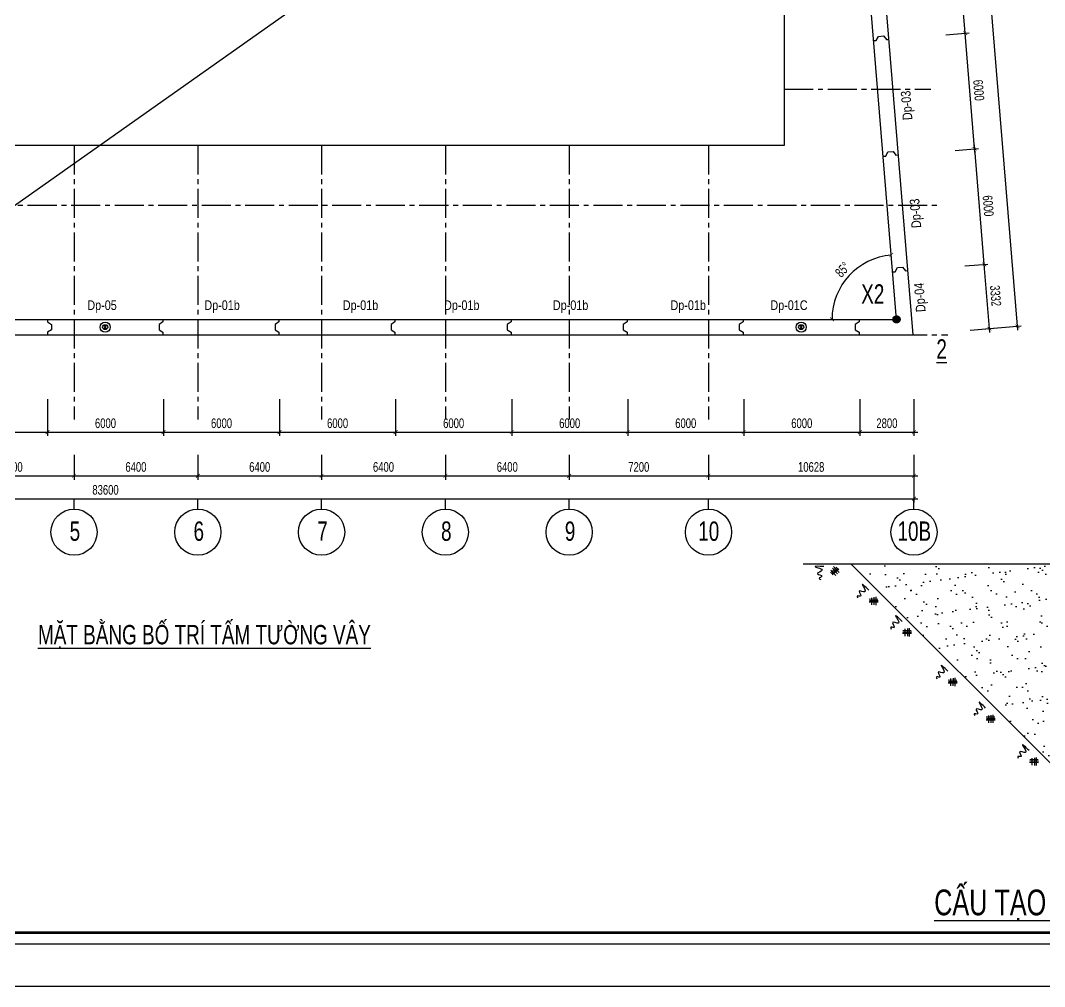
# Model space of a CAD drawing. Extents: x -492186 to -87117, y -344848 to 147457.
# Drawn here: x -434703 to -381757, y 28657 to 78619 of the extents above; entities that cross this region are included whole.
import ezdxf
from ezdxf.enums import TextEntityAlignment as Align

# ---------------------------------------------------------------- set-up
doc = ezdxf.new("R2010")
doc.units = 0
doc.header["$LTSCALE"] = 250
doc.header["$MEASUREMENT"] = 0
doc.linetypes.add('CENTER2', pattern=[1.125, 0.75, -0.125, 0.125, -0.125])
doc.layers.get('0').update_dxf_attribs({"linetype": 'CONTINUOUS'})
doc.layers.get('Defpoints').update_dxf_attribs({"linetype": 'CONTINUOUS'})
for name, color, linetype in [('CDC-KHUNGTEN', 7, 'CONTINUOUS'), ('CDC.01.AXIS', 160, 'CENTER2'), ('CDC.02.DIM', 1, 'CONTINUOUS'), ('CDC.03.BORDER', 3, 'CONTINUOUS'), ('CDC.06.TEXT', 2, 'CONTINUOUS'), ('CDC.09.COLUMN', 4, 'CONTINUOUS'), ('CDC.10.HATCH', 9, 'CONTINUOUS'), ('CDC.11.NOTE', 8, 'CONTINUOUS'), ('KCS_CHI', 1, 'CONTINUOUS')]:
    doc.layers.add(name, color=color, linetype=linetype)
doc.layers.add('KCS_Plotter', color=11, linetype='CONTINUOUS', plot=False)
doc.styles.add('arial', font='arial.ttf', dxfattribs={"width": 0.7})
doc.styles.get("Standard").update_dxf_attribs({"font": 'arial.ttf', "width": 0.7})
doc.dimstyles.new('DIM 200', dxfattribs={"dimscale": 200, "dimtxt": 2.5, "dimasz": 1, "dimexe": 1, "dimexo": 0, "dimgap": 1, "dimtad": 1, "dimdec": 0, "dimdsep": 46, "dimtxsty": 'arial', "dimblk": 'ARCHTICK', "dimcen": 1, "dimdle": 1, "dimclrd": 256, "dimclre": 256, "dimclrt": 2, "dimadec": 0, "dimazin": 0, "dimtfac": 0.00072, "dimtdec": 0, "dimtix": 1, "dimtmove": 2, "dimatfit": 3, "dimldrblk": 'ARCHTICK', "dimfxl": 1, "dimtolj": 1, "dimlwd": -1, "dimlwe": -1, "dimarcsym": 1})

# ---------------------------------------------------------------- blocks, each defined once
blk = doc.blocks.new('site group 151013')
at = {"layer": 'CDC.09.COLUMN'}
for points in [[(134936, 2077035), (133634, 2011114), (217200, 2011114), (211301, 2083004)], [(135722, 2076294), (134450, 2011914), (216331, 2011914), (210569, 2082145)]]:
    blk.add_lwpolyline(points, close=True, dxfattribs=at)
blk = doc.blocks.new('_ARCHTICK')
at = {"color": 0, "linetype": 'ByBlock', "const_width": 0.15}
blk.add_lwpolyline([(-0.5, -0.5), (0.5, 0.5)], dxfattribs=at)
blk = doc.blocks.new('*D36')
at = {"layer": 'CDC.02.DIM', "transparency": 16777216}
for p, q in [((-391507, 134493), (-388859, 134710)), ((-383144, 62604), (-389075, 134893)), ((-385609, 62602), (-382961, 62819))]:
    blk.add_line(p, q, dxfattribs=at)
at = {"layer": 'Defpoints', "color": 0, "transparency": 16777216}
for p in [(-391507, 134493), (-389059, 134694), (-385609, 62602)]:
    blk.add_point(p, dxfattribs=at)
at = {"layer": 'CDC.02.DIM', "transparency": 16777216, "xscale": 200, "yscale": 200, "zscale": 200}
for p, rotation in [((-389059, 134694), 94.69056781737939), ((-383160, 62803), 274.6905678173794)]:
    blk.add_blockref('_ARCHTICK', p, dxfattribs=dict(at, rotation=rotation))
at = {"layer": 'CDC.02.DIM', "color": 2, "transparency": 16777216, "insert": (-385655, 98786), "char_height": 500, "attachment_point": 5, "rotation": 274.6906, "style": 'arial'}
blk.add_mtext('\\A1;72132', dxfattribs=at)
blk = doc.blocks.new('*D37')
at = {"layer": 'CDC.02.DIM', "transparency": 16777216}
for p, q in [((-384590, 62485), (-384895, 66205)), ((-385881, 65923), (-384680, 66022)), ((-385609, 62602), (-384407, 62701))]:
    blk.add_line(p, q, dxfattribs=at)
at = {"layer": 'Defpoints', "color": 0, "transparency": 16777216}
for p in [(-385881, 65923), (-384879, 66005), (-385609, 62602)]:
    blk.add_point(p, dxfattribs=at)
at = {"layer": 'CDC.02.DIM', "transparency": 16777216, "xscale": 200, "yscale": 200, "zscale": 200}
for p, rotation in [((-384879, 66005), 94.69056782071), ((-384606, 62684), 274.69056782071)]:
    blk.add_blockref('_ARCHTICK', p, dxfattribs=dict(at, rotation=rotation))
at = {"layer": 'CDC.02.DIM', "color": 2, "transparency": 16777216, "insert": (-384289, 64382), "char_height": 500, "attachment_point": 5, "rotation": 274.6906, "style": 'arial'}
blk.add_mtext('\\A1;3332', dxfattribs=at)
blk = doc.blocks.new('*D45')
at = {"layer": 'CDC.02.DIM', "transparency": 16777216}
for p, q in [((-438334, 56162), (-438334, 54870)), ((-431934, 56162), (-431934, 54870)), ((-438534, 55070), (-431734, 55070))]:
    blk.add_line(p, q, dxfattribs=at)
at = {"layer": 'Defpoints', "color": 0, "transparency": 16777216}
for p in [(-438334, 56162), (-431934, 56162), (-431934, 55070)]:
    blk.add_point(p, dxfattribs=at)
at = {"layer": 'CDC.02.DIM', "transparency": 16777216, "xscale": 200, "yscale": 200, "zscale": 200, "rotation": 180}
blk.add_blockref('_ARCHTICK', (-438334, 55070), dxfattribs=at)
at = {"layer": 'CDC.02.DIM', "transparency": 16777216, "xscale": 200, "yscale": 200, "zscale": 200}
blk.add_blockref('_ARCHTICK', (-431934, 55070), dxfattribs=at)
at = {"layer": 'CDC.02.DIM', "color": 2, "transparency": 16777216, "insert": (-435134, 55525), "char_height": 500, "attachment_point": 5, "style": 'arial'}
blk.add_mtext('\\A1;6400', dxfattribs=at)
blk = doc.blocks.new('*D46')
at = {"layer": 'CDC.02.DIM', "transparency": 16777216}
for p, q in [((-431934, 56162), (-431934, 54870)), ((-425534, 56162), (-425534, 54870)), ((-432134, 55070), (-425334, 55070))]:
    blk.add_line(p, q, dxfattribs=at)
at = {"layer": 'Defpoints', "color": 0, "transparency": 16777216}
for p in [(-431934, 56162), (-425534, 56162), (-425534, 55070)]:
    blk.add_point(p, dxfattribs=at)
at = {"layer": 'CDC.02.DIM', "transparency": 16777216, "xscale": 200, "yscale": 200, "zscale": 200, "rotation": 180}
blk.add_blockref('_ARCHTICK', (-431934, 55070), dxfattribs=at)
at = {"layer": 'CDC.02.DIM', "transparency": 16777216, "xscale": 200, "yscale": 200, "zscale": 200}
blk.add_blockref('_ARCHTICK', (-425534, 55070), dxfattribs=at)
at = {"layer": 'CDC.02.DIM', "color": 2, "transparency": 16777216, "insert": (-428734, 55525), "char_height": 500, "attachment_point": 5, "style": 'arial'}
blk.add_mtext('\\A1;6400', dxfattribs=at)
blk = doc.blocks.new('*D47')
at = {"layer": 'CDC.02.DIM', "transparency": 16777216}
for p, q in [((-425534, 56162), (-425534, 54870)), ((-419134, 56162), (-419134, 54870)), ((-425734, 55070), (-418934, 55070))]:
    blk.add_line(p, q, dxfattribs=at)
at = {"layer": 'Defpoints', "color": 0, "transparency": 16777216}
for p in [(-425534, 56162), (-419134, 56162), (-419134, 55070)]:
    blk.add_point(p, dxfattribs=at)
at = {"layer": 'CDC.02.DIM', "transparency": 16777216, "xscale": 200, "yscale": 200, "zscale": 200, "rotation": 180}
blk.add_blockref('_ARCHTICK', (-425534, 55070), dxfattribs=at)
at = {"layer": 'CDC.02.DIM', "transparency": 16777216, "xscale": 200, "yscale": 200, "zscale": 200}
blk.add_blockref('_ARCHTICK', (-419134, 55070), dxfattribs=at)
at = {"layer": 'CDC.02.DIM', "color": 2, "transparency": 16777216, "insert": (-422334, 55525), "char_height": 500, "attachment_point": 5, "style": 'arial'}
blk.add_mtext('\\A1;6400', dxfattribs=at)
blk = doc.blocks.new('*D48')
at = {"layer": 'CDC.02.DIM', "transparency": 16777216}
for p, q in [((-419134, 56162), (-419134, 54870)), ((-412734, 56162), (-412734, 54870)), ((-419334, 55070), (-412534, 55070))]:
    blk.add_line(p, q, dxfattribs=at)
at = {"layer": 'Defpoints', "color": 0, "transparency": 16777216}
for p in [(-419134, 56162), (-412734, 56162), (-412734, 55070)]:
    blk.add_point(p, dxfattribs=at)
at = {"layer": 'CDC.02.DIM', "transparency": 16777216, "xscale": 200, "yscale": 200, "zscale": 200, "rotation": 180}
blk.add_blockref('_ARCHTICK', (-419134, 55070), dxfattribs=at)
at = {"layer": 'CDC.02.DIM', "transparency": 16777216, "xscale": 200, "yscale": 200, "zscale": 200}
blk.add_blockref('_ARCHTICK', (-412734, 55070), dxfattribs=at)
at = {"layer": 'CDC.02.DIM', "color": 2, "transparency": 16777216, "insert": (-415934, 55525), "char_height": 500, "attachment_point": 5, "style": 'arial'}
blk.add_mtext('\\A1;6400', dxfattribs=at)
blk = doc.blocks.new('*D49')
at = {"layer": 'CDC.02.DIM', "transparency": 16777216}
for p, q in [((-412734, 56162), (-412734, 54870)), ((-406334, 56162), (-406334, 54870)), ((-412934, 55070), (-406134, 55070))]:
    blk.add_line(p, q, dxfattribs=at)
at = {"layer": 'Defpoints', "color": 0, "transparency": 16777216}
for p in [(-412734, 56162), (-406334, 56162), (-406334, 55070)]:
    blk.add_point(p, dxfattribs=at)
at = {"layer": 'CDC.02.DIM', "transparency": 16777216, "xscale": 200, "yscale": 200, "zscale": 200, "rotation": 180}
blk.add_blockref('_ARCHTICK', (-412734, 55070), dxfattribs=at)
at = {"layer": 'CDC.02.DIM', "transparency": 16777216, "xscale": 200, "yscale": 200, "zscale": 200}
blk.add_blockref('_ARCHTICK', (-406334, 55070), dxfattribs=at)
at = {"layer": 'CDC.02.DIM', "color": 2, "transparency": 16777216, "insert": (-409534, 55525), "char_height": 500, "attachment_point": 5, "style": 'arial'}
blk.add_mtext('\\A1;6400', dxfattribs=at)
blk = doc.blocks.new('*D50')
at = {"layer": 'CDC.02.DIM', "transparency": 16777216}
for p, q in [((-406334, 56162), (-406334, 54870)), ((-399134, 56162), (-399134, 54870)), ((-406534, 55070), (-398934, 55070))]:
    blk.add_line(p, q, dxfattribs=at)
at = {"layer": 'Defpoints', "color": 0, "transparency": 16777216}
for p in [(-406334, 56162), (-399134, 56162), (-399134, 55070)]:
    blk.add_point(p, dxfattribs=at)
at = {"layer": 'CDC.02.DIM', "transparency": 16777216, "xscale": 200, "yscale": 200, "zscale": 200, "rotation": 180}
blk.add_blockref('_ARCHTICK', (-406334, 55070), dxfattribs=at)
at = {"layer": 'CDC.02.DIM', "transparency": 16777216, "xscale": 200, "yscale": 200, "zscale": 200}
blk.add_blockref('_ARCHTICK', (-399134, 55070), dxfattribs=at)
at = {"layer": 'CDC.02.DIM', "color": 2, "transparency": 16777216, "insert": (-402734, 55525), "char_height": 500, "attachment_point": 5, "style": 'arial'}
blk.add_mtext('\\A1;7200', dxfattribs=at)
blk = doc.blocks.new('*D51')
at = {"layer": 'CDC.02.DIM', "transparency": 16777216}
for p, q in [((-399134, 56162), (-399134, 54870)), ((-388507, 56162), (-388507, 54870)), ((-399334, 55070), (-388307, 55070))]:
    blk.add_line(p, q, dxfattribs=at)
at = {"layer": 'Defpoints', "color": 0, "transparency": 16777216}
for p in [(-399134, 56162), (-388507, 56162), (-388507, 55070)]:
    blk.add_point(p, dxfattribs=at)
at = {"layer": 'CDC.02.DIM', "transparency": 16777216, "xscale": 200, "yscale": 200, "zscale": 200, "rotation": 180}
blk.add_blockref('_ARCHTICK', (-399134, 55070), dxfattribs=at)
at = {"layer": 'CDC.02.DIM', "transparency": 16777216, "xscale": 200, "yscale": 200, "zscale": 200}
blk.add_blockref('_ARCHTICK', (-388507, 55070), dxfattribs=at)
at = {"layer": 'CDC.02.DIM', "color": 2, "transparency": 16777216, "insert": (-393821, 55525), "char_height": 500, "attachment_point": 5, "style": 'arial'}
blk.add_mtext('\\A1;10628', dxfattribs=at)
blk = doc.blocks.new('*D52')
at = {"layer": 'CDC.02.DIM', "transparency": 16777216}
for p, q in [((-472106, 56162), (-472106, 53686)), ((-388507, 56162), (-388507, 53686)), ((-472306, 53886), (-388307, 53886))]:
    blk.add_line(p, q, dxfattribs=at)
at = {"layer": 'Defpoints', "color": 0, "transparency": 16777216}
for p in [(-472106, 56162), (-388507, 56162), (-388507, 53886)]:
    blk.add_point(p, dxfattribs=at)
at = {"layer": 'CDC.02.DIM', "transparency": 16777216, "xscale": 200, "yscale": 200, "zscale": 200, "rotation": 180}
blk.add_blockref('_ARCHTICK', (-472106, 53886), dxfattribs=at)
at = {"layer": 'CDC.02.DIM', "transparency": 16777216, "xscale": 200, "yscale": 200, "zscale": 200}
blk.add_blockref('_ARCHTICK', (-388507, 53886), dxfattribs=at)
at = {"layer": 'CDC.02.DIM', "color": 2, "transparency": 16777216, "insert": (-430307, 54341), "char_height": 500, "attachment_point": 5, "style": 'arial'}
blk.add_mtext('\\A1;83600', dxfattribs=at)
blk = doc.blocks.new('*D55')
at = {"layer": 'CDC.02.DIM', "transparency": 16777216}
for p, q in [((-433306, 59027), (-433306, 57130)), ((-427307, 59027), (-427307, 57130)), ((-433506, 57330), (-427107, 57330))]:
    blk.add_line(p, q, dxfattribs=at)
at = {"layer": 'Defpoints', "color": 0, "transparency": 16777216}
for p in [(-433306, 59027), (-427307, 59027), (-427307, 57330)]:
    blk.add_point(p, dxfattribs=at)
at = {"layer": 'CDC.02.DIM', "transparency": 16777216, "xscale": 200, "yscale": 200, "zscale": 200, "rotation": 180}
blk.add_blockref('_ARCHTICK', (-433306, 57330), dxfattribs=at)
at = {"layer": 'CDC.02.DIM', "transparency": 16777216, "xscale": 200, "yscale": 200, "zscale": 200}
blk.add_blockref('_ARCHTICK', (-427307, 57330), dxfattribs=at)
at = {"layer": 'CDC.02.DIM', "color": 2, "transparency": 16777216, "insert": (-430307, 57786), "char_height": 500, "attachment_point": 5, "style": 'arial'}
blk.add_mtext('\\A1;6000', dxfattribs=at)
blk = doc.blocks.new('*D56')
at = {"layer": 'CDC.02.DIM', "transparency": 16777216}
for p, q in [((-397307, 59027), (-397307, 57130)), ((-391307, 59027), (-391307, 57130)), ((-397507, 57330), (-391107, 57330))]:
    blk.add_line(p, q, dxfattribs=at)
at = {"layer": 'Defpoints', "color": 0, "transparency": 16777216}
for p in [(-397307, 59027), (-391307, 59027), (-391307, 57330)]:
    blk.add_point(p, dxfattribs=at)
at = {"layer": 'CDC.02.DIM', "transparency": 16777216, "xscale": 200, "yscale": 200, "zscale": 200, "rotation": 180}
blk.add_blockref('_ARCHTICK', (-397307, 57330), dxfattribs=at)
at = {"layer": 'CDC.02.DIM', "transparency": 16777216, "xscale": 200, "yscale": 200, "zscale": 200}
blk.add_blockref('_ARCHTICK', (-391307, 57330), dxfattribs=at)
at = {"layer": 'CDC.02.DIM', "color": 2, "transparency": 16777216, "insert": (-394307, 57786), "char_height": 500, "attachment_point": 5, "style": 'arial'}
blk.add_mtext('\\A1;6000', dxfattribs=at)
blk = doc.blocks.new('*D57')
at = {"layer": 'CDC.02.DIM', "transparency": 16777216}
for p, q in [((-391307, 59027), (-391307, 57130)), ((-388507, 59027), (-388507, 57130)), ((-391507, 57330), (-388307, 57330))]:
    blk.add_line(p, q, dxfattribs=at)
at = {"layer": 'Defpoints', "color": 0, "transparency": 16777216}
for p in [(-391307, 59027), (-388507, 59027), (-388507, 57330)]:
    blk.add_point(p, dxfattribs=at)
at = {"layer": 'CDC.02.DIM', "transparency": 16777216, "xscale": 200, "yscale": 200, "zscale": 200, "rotation": 180}
blk.add_blockref('_ARCHTICK', (-391307, 57330), dxfattribs=at)
at = {"layer": 'CDC.02.DIM', "transparency": 16777216, "xscale": 200, "yscale": 200, "zscale": 200}
blk.add_blockref('_ARCHTICK', (-388507, 57330), dxfattribs=at)
at = {"layer": 'CDC.02.DIM', "color": 2, "transparency": 16777216, "insert": (-389907, 57786), "char_height": 500, "attachment_point": 5, "style": 'arial'}
blk.add_mtext('\\A1;2800', dxfattribs=at)
blk = doc.blocks.new('*D62')
at = {"layer": 'CDC.02.DIM', "transparency": 16777216}
for p, q in [((-439306, 59027), (-439306, 57130)), ((-433306, 59027), (-433306, 57130)), ((-439506, 57330), (-433106, 57330))]:
    blk.add_line(p, q, dxfattribs=at)
at = {"layer": 'Defpoints', "color": 0, "transparency": 16777216}
for p in [(-439306, 59027), (-433306, 59027), (-433306, 57330)]:
    blk.add_point(p, dxfattribs=at)
at = {"layer": 'CDC.02.DIM', "transparency": 16777216, "xscale": 200, "yscale": 200, "zscale": 200, "rotation": 180}
blk.add_blockref('_ARCHTICK', (-439306, 57330), dxfattribs=at)
at = {"layer": 'CDC.02.DIM', "transparency": 16777216, "xscale": 200, "yscale": 200, "zscale": 200}
blk.add_blockref('_ARCHTICK', (-433306, 57330), dxfattribs=at)
at = {"layer": 'CDC.02.DIM', "color": 2, "transparency": 16777216, "insert": (-436306, 57786), "char_height": 500, "attachment_point": 5, "style": 'arial'}
blk.add_mtext('\\A1;6000', dxfattribs=at)
blk = doc.blocks.new('*D63')
at = {"layer": 'CDC.02.DIM', "transparency": 16777216}
for p, q in [((-403307, 59027), (-403307, 57130)), ((-397307, 59027), (-397307, 57130)), ((-403507, 57330), (-397107, 57330))]:
    blk.add_line(p, q, dxfattribs=at)
at = {"layer": 'Defpoints', "color": 0, "transparency": 16777216}
for p in [(-403307, 59027), (-397307, 59027), (-397307, 57330)]:
    blk.add_point(p, dxfattribs=at)
at = {"layer": 'CDC.02.DIM', "transparency": 16777216, "xscale": 200, "yscale": 200, "zscale": 200, "rotation": 180}
blk.add_blockref('_ARCHTICK', (-403307, 57330), dxfattribs=at)
at = {"layer": 'CDC.02.DIM', "transparency": 16777216, "xscale": 200, "yscale": 200, "zscale": 200}
blk.add_blockref('_ARCHTICK', (-397307, 57330), dxfattribs=at)
at = {"layer": 'CDC.02.DIM', "color": 2, "transparency": 16777216, "insert": (-400307, 57786), "char_height": 500, "attachment_point": 5, "style": 'arial'}
blk.add_mtext('\\A1;6000', dxfattribs=at)
blk = doc.blocks.new('*D64')
at = {"layer": 'CDC.02.DIM', "transparency": 16777216}
for p, q in [((-409307, 59027), (-409307, 57130)), ((-403307, 59027), (-403307, 57130)), ((-409507, 57330), (-403107, 57330))]:
    blk.add_line(p, q, dxfattribs=at)
at = {"layer": 'Defpoints', "color": 0, "transparency": 16777216}
for p in [(-409307, 59027), (-403307, 59027), (-403307, 57330)]:
    blk.add_point(p, dxfattribs=at)
at = {"layer": 'CDC.02.DIM', "transparency": 16777216, "xscale": 200, "yscale": 200, "zscale": 200, "rotation": 180}
blk.add_blockref('_ARCHTICK', (-409307, 57330), dxfattribs=at)
at = {"layer": 'CDC.02.DIM', "transparency": 16777216, "xscale": 200, "yscale": 200, "zscale": 200}
blk.add_blockref('_ARCHTICK', (-403307, 57330), dxfattribs=at)
at = {"layer": 'CDC.02.DIM', "color": 2, "transparency": 16777216, "insert": (-406307, 57786), "char_height": 500, "attachment_point": 5, "style": 'arial'}
blk.add_mtext('\\A1;6000', dxfattribs=at)
blk = doc.blocks.new('*D65')
at = {"layer": 'CDC.02.DIM', "transparency": 16777216}
for p, q in [((-415307, 59027), (-415307, 57130)), ((-409307, 59027), (-409307, 57130)), ((-415507, 57330), (-409107, 57330))]:
    blk.add_line(p, q, dxfattribs=at)
at = {"layer": 'Defpoints', "color": 0, "transparency": 16777216}
for p in [(-415307, 59027), (-409307, 59027), (-409307, 57330)]:
    blk.add_point(p, dxfattribs=at)
at = {"layer": 'CDC.02.DIM', "transparency": 16777216, "xscale": 200, "yscale": 200, "zscale": 200, "rotation": 180}
blk.add_blockref('_ARCHTICK', (-415307, 57330), dxfattribs=at)
at = {"layer": 'CDC.02.DIM', "transparency": 16777216, "xscale": 200, "yscale": 200, "zscale": 200}
blk.add_blockref('_ARCHTICK', (-409307, 57330), dxfattribs=at)
at = {"layer": 'CDC.02.DIM', "color": 2, "transparency": 16777216, "insert": (-412307, 57786), "char_height": 500, "attachment_point": 5, "style": 'arial'}
blk.add_mtext('\\A1;6000', dxfattribs=at)
blk = doc.blocks.new('*D66')
at = {"layer": 'CDC.02.DIM', "transparency": 16777216}
for p, q in [((-421307, 59027), (-421307, 57130)), ((-415307, 59027), (-415307, 57130)), ((-421507, 57330), (-415107, 57330))]:
    blk.add_line(p, q, dxfattribs=at)
at = {"layer": 'Defpoints', "color": 0, "transparency": 16777216}
for p in [(-421307, 59027), (-415307, 59027), (-415307, 57330)]:
    blk.add_point(p, dxfattribs=at)
at = {"layer": 'CDC.02.DIM', "transparency": 16777216, "xscale": 200, "yscale": 200, "zscale": 200, "rotation": 180}
blk.add_blockref('_ARCHTICK', (-421307, 57330), dxfattribs=at)
at = {"layer": 'CDC.02.DIM', "transparency": 16777216, "xscale": 200, "yscale": 200, "zscale": 200}
blk.add_blockref('_ARCHTICK', (-415307, 57330), dxfattribs=at)
at = {"layer": 'CDC.02.DIM', "color": 2, "transparency": 16777216, "insert": (-418307, 57786), "char_height": 500, "attachment_point": 5, "style": 'arial'}
blk.add_mtext('\\A1;6000', dxfattribs=at)
blk = doc.blocks.new('*D67')
at = {"layer": 'CDC.02.DIM', "transparency": 16777216}
for p, q in [((-427307, 59027), (-427307, 57130)), ((-421307, 59027), (-421307, 57130)), ((-427507, 57330), (-421107, 57330))]:
    blk.add_line(p, q, dxfattribs=at)
at = {"layer": 'Defpoints', "color": 0, "transparency": 16777216}
for p in [(-427307, 59027), (-421307, 59027), (-421307, 57330)]:
    blk.add_point(p, dxfattribs=at)
at = {"layer": 'CDC.02.DIM', "transparency": 16777216, "xscale": 200, "yscale": 200, "zscale": 200, "rotation": 180}
blk.add_blockref('_ARCHTICK', (-427307, 57330), dxfattribs=at)
at = {"layer": 'CDC.02.DIM', "transparency": 16777216, "xscale": 200, "yscale": 200, "zscale": 200}
blk.add_blockref('_ARCHTICK', (-421307, 57330), dxfattribs=at)
at = {"layer": 'CDC.02.DIM', "color": 2, "transparency": 16777216, "insert": (-424307, 57786), "char_height": 500, "attachment_point": 5, "style": 'arial'}
blk.add_mtext('\\A1;6000', dxfattribs=at)
blk = doc.blocks.new('*D93')
at = {"layer": 'CDC.02.DIM', "transparency": 16777216}
for p, q in [((-387353, 83863), (-386151, 83961)), ((-385844, 77766), (-386367, 84144)), ((-386863, 77883), (-385661, 77981))]:
    blk.add_line(p, q, dxfattribs=at)
at = {"layer": 'Defpoints', "color": 0, "transparency": 16777216}
for p in [(-387353, 83863), (-386351, 83945), (-386863, 77883)]:
    blk.add_point(p, dxfattribs=at)
at = {"layer": 'CDC.02.DIM', "transparency": 16777216, "xscale": 200, "yscale": 200, "zscale": 200}
for p, rotation in [((-386351, 83945), 94.69056782071), ((-385860, 77965), 274.69056782071)]:
    blk.add_blockref('_ARCHTICK', p, dxfattribs=dict(at, rotation=rotation))
at = {"layer": 'CDC.02.DIM', "color": 2, "transparency": 16777216, "insert": (-385652, 80992), "char_height": 500, "attachment_point": 5, "rotation": 274.6906, "style": 'arial'}
blk.add_mtext('\\A1;6000', dxfattribs=at)
blk = doc.blocks.new('*D94')
at = {"layer": 'CDC.02.DIM', "transparency": 16777216}
for p, q in [((-386863, 77883), (-385661, 77981)), ((-385353, 71786), (-385877, 78164)), ((-386372, 71903), (-385170, 72002))]:
    blk.add_line(p, q, dxfattribs=at)
at = {"layer": 'Defpoints', "color": 0, "transparency": 16777216}
for p in [(-386863, 77883), (-385860, 77965), (-386372, 71903)]:
    blk.add_point(p, dxfattribs=at)
at = {"layer": 'CDC.02.DIM', "transparency": 16777216, "xscale": 200, "yscale": 200, "zscale": 200}
for p, rotation in [((-385860, 77965), 94.69056782071), ((-385370, 71985), 274.69056782071)]:
    blk.add_blockref('_ARCHTICK', p, dxfattribs=dict(at, rotation=rotation))
at = {"layer": 'CDC.02.DIM', "color": 2, "transparency": 16777216, "insert": (-385161, 75012), "char_height": 500, "attachment_point": 5, "rotation": 274.6906, "style": 'arial'}
blk.add_mtext('\\A1;6000', dxfattribs=at)
blk = doc.blocks.new('*D95')
at = {"layer": 'CDC.02.DIM', "transparency": 16777216}
for p, q in [((-384863, 65806), (-385386, 72185)), ((-386372, 71903), (-385170, 72002)), ((-385881, 65923), (-384680, 66022))]:
    blk.add_line(p, q, dxfattribs=at)
at = {"layer": 'Defpoints', "color": 0, "transparency": 16777216}
for p in [(-386372, 71903), (-385370, 71985), (-385881, 65923)]:
    blk.add_point(p, dxfattribs=at)
at = {"layer": 'CDC.02.DIM', "transparency": 16777216, "xscale": 200, "yscale": 200, "zscale": 200}
for p, rotation in [((-385370, 71985), 94.69056782071), ((-384879, 66005), 274.69056782071)]:
    blk.add_blockref('_ARCHTICK', p, dxfattribs=dict(at, rotation=rotation))
at = {"layer": 'CDC.02.DIM', "color": 2, "transparency": 16777216, "insert": (-384670, 69032), "char_height": 500, "attachment_point": 5, "rotation": 274.6906, "style": 'arial'}
blk.add_mtext('\\A1;6000', dxfattribs=at)
blk = doc.blocks.new('*D96')
at = {"layer": 'CDC.02.DIM', "transparency": 16777216}
blk.add_arc((-471290, 63162), 2865, 360, 88.8685, dxfattribs=at)
at = {"layer": 'Defpoints', "color": 0, "transparency": 16777216}
for p in [(-470019, 127542), (-468799, 64578), (-471290, 63162), (-471290, 63162), (-389409, 63162)]:
    blk.add_point(p, dxfattribs=at)
at = {"layer": 'CDC.02.DIM', "transparency": 16777216, "xscale": 200, "yscale": 200, "zscale": 200}
for p, rotation in [((-471234, 66027), 178.8684775686129), ((-468425, 63162), 269.9999999999999)]:
    blk.add_blockref('_ARCHTICK', p, dxfattribs=dict(at, rotation=rotation))
at = {"layer": 'CDC.02.DIM', "color": 2, "transparency": 16777216, "insert": (-468919, 65486), "char_height": 500, "attachment_point": 5, "rotation": 314.4342, "style": 'arial'}
blk.add_mtext('\\A1;89°', dxfattribs=at)
blk = doc.blocks.new('*D97')
at = {"layer": 'CDC.02.DIM', "transparency": 16777216}
blk.add_arc((-389409, 63162), 3336, 94.6906, 180, dxfattribs=at)
at = {"layer": 'Defpoints', "color": 0, "transparency": 16777216}
for p in [(-395171, 133393), (-391232, 65956), (-471290, 63162), (-389409, 63162), (-389409, 63162)]:
    blk.add_point(p, dxfattribs=at)
at = {"layer": 'CDC.02.DIM', "transparency": 16777216, "xscale": 200, "yscale": 200, "zscale": 200}
for p, rotation in [((-389682, 66487), 4.690567817861879), ((-392745, 63162), 270)]:
    blk.add_blockref('_ARCHTICK', p, dxfattribs=dict(at, rotation=rotation))
at = {"layer": 'CDC.02.DIM', "color": 2, "transparency": 16777216, "insert": (-392198, 65731), "char_height": 500, "attachment_point": 5, "rotation": 47.3453, "style": 'arial'}
blk.add_mtext('\\A1;85°', dxfattribs=at)
blk = doc.blocks.new('*D99')
at = {"layer": 'CDC.02.DIM', "transparency": 16777216}
blk.add_arc((-470019, 127542), 3222, 268.8685, 4.4695, dxfattribs=at)
at = {"layer": 'Defpoints', "color": 0, "transparency": 16777216}
for p in [(-395171, 133393), (-470019, 127542), (-470019, 127542), (-468372, 124773), (-471290, 63162)]:
    blk.add_point(p, dxfattribs=at)
at = {"layer": 'CDC.02.DIM', "transparency": 16777216, "xscale": 200, "yscale": 200, "zscale": 200}
for p, rotation in [((-466806, 127793), 94.46948062370781), ((-470082, 124321), 178.8684775686129)]:
    blk.add_blockref('_ARCHTICK', p, dxfattribs=dict(at, rotation=rotation))
at = {"layer": 'CDC.02.DIM', "color": 2, "transparency": 16777216, "insert": (-468006, 125643), "char_height": 500, "attachment_point": 5, "rotation": 46.669, "style": 'arial'}
blk.add_mtext('\\A1;96°', dxfattribs=at)
blk = doc.blocks.new('A$C12976D00')
at = {"layer": 'CDC.10.HATCH'}
for p, q in [((37.9, 88.8), (0, 47.4)), ((1.6, 71.8), (47, 31.1)), ((7.9, 78.6), (52.4, 38.7)), ((45.9, 78.5), (9.9, 39.2)), ((16.5, 85.3), (60.2, 46.1)), ((56.4, 64.9), (23, 28.4))]:
    blk.add_line(p, q, dxfattribs=at)
blk.add_spline([(105.7, 89.6), (164.7, 87.4), (116.6, 63.4), (149.4, 39.3), (118.8, 21.9), (136.3, 6.6), (125.4, 0)], degree=3, dxfattribs=at)
blk = doc.blocks.new('KHUNG TEN')
at = {"layer": 'CDC-KHUNGTEN', "color": 8}
blk.add_lwpolyline([(75096, 1100), (83000, 1100), (83000, 58300), (3000, 58300), (3000, 1100), (75096, 1100)], dxfattribs=at)
at = {"layer": 'CDC-KHUNGTEN', "color": 255, "lineweight": 60}
blk.add_lwpolyline([(74900, 1400), (74900, 58000), (3300, 58000), (3300, 1400), (74900, 1400)], close=True, dxfattribs=at)
at = {"layer": 'Defpoints', "color": 1, "ltscale": 0.2}
blk.add_lwpolyline([(0, 0), (0, 59400), (84100, 59400), (84100, 0), (0, 0)], close=True, dxfattribs=at)

msp = doc.modelspace()

# ---------------------------------------------------------------- hatches: boundary and pattern name
at = {"layer": 'CDC.01.AXIS', "ltscale": 8}
h = msp.add_hatch(color=256, dxfattribs=at)
h.paths.add_polyline_path([(-389226.9, 63161.6), (-389409.1, 63161.6), (-389405.5, 63343.8, 0.4200098), (-389591.2, 63161.6, 1)])
h.paths.add_polyline_path([(-389405.5, 63343.8), (-389409.1, 63161.6), (-389226.9, 63161.6, 0.408441)], flags=17)
at = {"layer": 'CDC.06.TEXT'}
h = msp.add_hatch(color=256, dxfattribs=at)
h.paths.add_polyline_path([(-430416.6, 62854.8), (-430323.5, 62761.6), (-430230.4, 62854.8, 0.4142136)])
h.paths.add_polyline_path([(-430230.4, 62668.5), (-430323.5, 62761.6), (-430416.6, 62668.5, 0.4142136)])
h = msp.add_hatch(color=256, dxfattribs=at)
h.paths.add_polyline_path([(-394433.9, 62854.8), (-394340.7, 62761.6), (-394247.6, 62854.8, 0.4142136)])
h.paths.add_polyline_path([(-394247.6, 62668.5), (-394340.7, 62761.6), (-394433.9, 62668.5, 0.4142136)])
at = {"layer": 'CDC.10.HATCH'}
h = msp.add_hatch(dxfattribs=at)
h.set_pattern_fill('AR-SAND', color=256, scale=666.666667)
h.set_pattern_definition([(37.5, (118496.4, -20105.5), (-41.9956, 1284.5492), [0, -1013.3333, 0, -1133.3333, 0, -1083.3333]), (7.5, (118496.4, -20105.5), (1179.851, 1881.4307), [0, -546.6667, 0, -913.3333, 0, -350]), (327.5, (117676.4, -20105.5), (2076.0946, 3.7727), [0, -333.3333, 0, -1200, 0, -1566.6667]), (317.5, (117676.4, -20105.5), (2004.0844, 585.117), [0, -166.6667, 0, -786.6667, 0, -900])])
h.paths.add_polyline_path([(-375773.7, 49486), (-375773.7, 50519.2), (-391773.7, 50519.2), (-379773.7, 38519.2), (-378973.7, 38519.2), (-378973.7, 39319.2), (-378173.7, 39319.2), (-378173.7, 41719.2), (-376426.7, 41719.2), (-376426.7, 42329.5), (-378566.5, 42329.5, -1), (-379574.5, 42329.5, -1), (-378566.5, 42329.5), (-376426.7, 42329.5), (-376426.7, 41719.2), (-375773.7, 41719.2)])
h.paths.add_polyline_path([(-378262.9, 42293.4), (-376626.5, 42293.4), (-376626.5, 43101.2), (-378262.9, 43101.2)], flags=24)

# ---------------------------------------------------------------- linework, layer by layer
at = {"layer": 'CDC.01.AXIS', "ltscale": 8}
for p, q in [((-395211.9, 75061.6), (-387643.4, 75061.6)), ((-431934.3, 72156.7), (-431934.3, 57988.9)), ((-425534.3, 72156.7), (-425534.3, 57988.9)), ((-419134.3, 72156.7), (-419134.3, 57988.9)), ((-412734.3, 72156.7), (-412734.3, 57988.9)), ((-406334.3, 72156.7), (-406334.3, 57988.9)), ((-399134.3, 72156.7), (-399134.3, 57988.9)), ((-479331.5, 69061.6), (-387227.4, 69061.6)), ((-479331.5, 62361.6), (-386762.8, 62361.6))]:
    msp.add_line(p, q, dxfattribs=at)
msp.add_circle((-389409.1, 63161.6), 182.2, dxfattribs=at)
at = {"layer": 'CDC.06.TEXT'}
for p, q in [((-430416.6, 62668.5), (-430230.4, 62854.8)), ((-430230.4, 62668.5), (-430416.6, 62854.8)), ((-394433.9, 62668.5), (-394247.6, 62854.8)), ((-394247.6, 62668.5), (-394433.9, 62854.8))]:
    msp.add_line(p, q, dxfattribs=at)
for centre, radius in [((-430323.5, 62761.6), 263.4), ((-394340.7, 62761.6), 263.4), ((-430323.5, 62761.6), 131.7), ((-394340.7, 62761.6), 131.7)]:
    msp.add_circle(centre, radius, dxfattribs=at)
at = {"layer": 'CDC.09.COLUMN'}
for points in [[(-390591.8, 77576.9), (-390458.9, 77587.8), (-390342.4, 77798), (-390076.6, 77819.8), (-389927.4, 77631.4), (-389794.5, 77642.3)], [(-390101.2, 71597), (-389968.3, 71607.9), (-389851.7, 71818.1), (-389586, 71839.9), (-389436.7, 71651.5), (-389303.8, 71662.4)], [(-389610.5, 65617.1), (-389477.6, 65628), (-389361.1, 65838.2), (-389095.3, 65860), (-388946.1, 65671.6), (-388813.2, 65682.5)], [(-433306.3, 63161.6), (-433306.3, 63028.3), (-433106.3, 62895), (-433106.3, 62628.3), (-433306.3, 62495), (-433306.3, 62361.6)], [(-427340.7, 63161.6), (-427340.7, 63028.3), (-427540.7, 62895), (-427540.7, 62628.3), (-427340.7, 62495), (-427340.7, 62361.6)], [(-421340.7, 63161.6), (-421340.7, 63028.3), (-421540.7, 62895), (-421540.7, 62628.3), (-421340.7, 62495), (-421340.7, 62361.6)], [(-415340.7, 63161.6), (-415340.7, 63028.3), (-415540.7, 62895), (-415540.7, 62628.3), (-415340.7, 62495), (-415340.7, 62361.6)], [(-409340.7, 63161.6), (-409340.7, 63028.3), (-409540.7, 62895), (-409540.7, 62628.3), (-409340.7, 62495), (-409340.7, 62361.6)], [(-403340.7, 63161.6), (-403340.7, 63028.3), (-403540.7, 62895), (-403540.7, 62628.3), (-403340.7, 62495), (-403340.7, 62361.6)], [(-397340.7, 63161.6), (-397340.7, 63028.3), (-397540.7, 62895), (-397540.7, 62628.3), (-397340.7, 62495), (-397340.7, 62361.6)], [(-391340.7, 63161.6), (-391340.7, 63028.3), (-391540.7, 62895), (-391540.7, 62628.3), (-391340.7, 62495), (-391340.7, 62361.6)]]:
    msp.add_lwpolyline(points, dxfattribs=at)
at = {"layer": 'CDC.10.HATCH', "ltscale": 10000}
msp.add_lwpolyline([(-466818.1, 125024.3), (-395211.9, 125024.3), (-395211.9, 72156.7), (-466818.1, 72156.7)], close=True, dxfattribs=at)
at = {"layer": 'CDC.11.NOTE'}
for p, q in [((-394242.1, 50519.2), (-375773.7, 50519.2)), ((-379773.7, 38519.2), (-391773.7, 50519.2))]:
    msp.add_line(p, q, dxfattribs=at)
at = {"layer": 'KCS_CHI'}
for p, q in [((-431934.3, 53349.6), (-431934.3, 53885.7)), ((-425534.3, 53349.6), (-425534.3, 53885.7)), ((-419134.3, 53349.6), (-419134.3, 53885.7)), ((-412734.3, 53349.6), (-412734.3, 53885.7)), ((-406334.3, 53349.6), (-406334.3, 53885.7)), ((-399134.3, 53349.6), (-399134.3, 53885.7)), ((-388506.7, 53349.6), (-388506.7, 53885.7))]:
    msp.add_line(p, q, dxfattribs=at)
for centre in [(-431934.3, 52156.5), (-425534.3, 52156.5), (-419134.3, 52156.5), (-412734.3, 52156.5), (-406334.3, 52156.5), (-399134.3, 52156.5), (-388506.7, 52156.5)]:
    msp.add_circle(centre, 1193.1, dxfattribs=at)
at = {"layer": 'KCS_Plotter'}
msp.add_line((-323986, 147456.9), (-492186, 28656.9), dxfattribs=at)

# ---------------------------------------------------------------- block references
at = {"layer": 'CDC.03.BORDER'}
msp.add_blockref('site group 151013', (-605740.3, -1948752.1), dxfattribs=at)
at = {"layer": 'CDC.06.TEXT', "xscale": 2, "yscale": 2, "zscale": 2}
msp.add_blockref('KHUNG TEN', (-492186, 28656.9), dxfattribs=at)
at = {"layer": 'CDC.10.HATCH', "xscale": -7.5, "yscale": 7.5, "zscale": 7.500000000000064}
msp.add_blockref('A$C12976D00', (-392379.3, 49709.4), dxfattribs=at)
at = {"layer": 'CDC.10.HATCH', "xscale": -7.499999999935943, "yscale": 7.5, "zscale": 7.500000000000064, "rotation": 317.4043704079529}
for p in [(-390719.2, 48122.7), (-388990.7, 46506.5), (-386633.8, 43935.2), (-384672.2, 42028.9), (-382424, 39824.4)]:
    msp.add_blockref('A$C12976D00', p, dxfattribs=at)

# ---------------------------------------------------------------- texts
at = {"layer": 'CDC.06.TEXT', "style": 'arial', "width": 0.8}
for s, p in [('Dp-03', (-388837.5, 73464.7)), ('Dp-03', (-388379.5, 67883.4)), ('Dp-04', (-388153.6, 63536.1))]:
    msp.add_text(s, height=500, rotation=93.96617, dxfattribs=at).set_placement(p, align=Align.MIDDLE_LEFT)
at = {"layer": 'CDC.06.TEXT', "width": 0.7}
msp.add_text('X2', height=1000, rotation=360, dxfattribs=at).set_placement((-391234.8, 63974.7))
at = {"layer": 'CDC.06.TEXT', "style": 'arial', "width": 0.8}
for s, p in [('Dp-05', (-431246.9, 63894.7)), ('Dp-01b', (-425195.6, 63894.7)), ('Dp-01b', (-418038.6, 63894.7)), ('Dp-01b', (-412804.9, 63894.7)), ('Dp-01b', (-407175.3, 63894.7)), ('Dp-01b', (-401096, 63894.7)), ('Dp-01C', (-395932.3, 63894.7))]:
    msp.add_text(s, height=500, dxfattribs=at).set_placement(p, align=Align.MIDDLE_LEFT)
at = {"layer": 'CDC.06.TEXT', "style": 'arial', "width": 0.7}
for s, p in [('%%U2', (-387348.9, 61130.5)), ('5', (-432160.9, 51708.5)), ('6', (-425756.2, 51708.5)), ('7', (-419361.2, 51708.5)), ('8', (-412958.5, 51708.5)), ('9', (-406559, 51708.5)), ('10', (-399662, 51708.5)), ('10B', (-389357.9, 51708.5)), ('%%UMẶT BẰNG BỐ TRÍ TẤM TƯỜNG VÂY', (-433797.1, 46355.4))]:
    msp.add_text(s, height=1000, rotation=360, dxfattribs=at).set_placement(p)
msp.add_text('%%UCẤU TẠO TƯỜNG DẪN PHỤC VỤ CHO THI CÔNG TƯỜNG VÂY', height=1333.333, dxfattribs=at).set_placement((-387462.4, 32339.9))

# ---------------------------------------------------------------- dimensions: what is measured, and where the dimension line sits
at = {"layer": 'CDC.02.DIM'}
dim = msp.add_aligned_dim(p1=(-385608.7, 62602.2), p2=(-391507.3, 134492.8), distance=-2456.9, dimstyle='DIM 200', dxfattribs=at)
dim.commit()
dim.dimension.update_dxf_attribs({"geometry": '*D36', "text_midpoint": (-385655.4, 98785.7)})
for base, line1, line2, picture, middle in [((-391232.4, 65955.7), ((-389409.1, 63161.6), (-395171.4, 133392.6)), ((-471290.3, 63161.6), (-389409.1, 63161.6)), '*D97', (-392197.6, 65730.8)), ((-468372, 124772.5), ((-395171.4, 133392.6), (-470018.7, 127542.1)), ((-470018.7, 127542.1), (-471290.3, 63161.6)), '*D99', (-468006.1, 125643.4)), ((-468799.4, 64578), ((-471290.3, 63161.6), (-389409.1, 63161.6)), ((-470018.7, 127542.1), (-471290.3, 63161.6)), '*D96', (-468919.2, 65486.5))]:
    dim = msp.add_angular_dim_2l(base=base, line1=line1, line2=line2, dimstyle='DIM 200', dxfattribs=at)
    dim.commit()
    dim.dimension.update_dxf_attribs({"geometry": picture, "text_midpoint": middle})
for base, p1, p2, picture, middle in [((-386350.8, 83945), (-386862.5, 77882.9), (-387353.2, 83862.8), '*D93', (-385651.7, 80992.3)), ((-385860.2, 77965.1), (-386371.9, 71903), (-386862.5, 77882.9), '*D94', (-385161.1, 75012.4)), ((-385369.5, 71985.2), (-385881.2, 65923), (-386371.9, 71903), '*D95', (-384670.4, 69032.5)), ((-384878.9, 66005.3), (-385608.7, 62602.2), (-385881.2, 65923), '*D37', (-384288.7, 64382.1))]:
    dim = msp.add_linear_dim(base=base, p1=p1, p2=p2, angle=94.69057, dimstyle='DIM 200', dxfattribs=at)
    dim.commit()
    dim.dimension.update_dxf_attribs({"geometry": picture, "text_midpoint": middle})
for base, p1, p2, picture, middle in [((-433306.3, 57330.5), (-439306.3, 59026.7), (-433306.3, 59026.7), '*D62', (-436306.3, 57785.8)), ((-427306.7, 57330.5), (-433306.3, 59026.7), (-427306.7, 59026.7), '*D55', (-430306.5, 57785.8)), ((-421306.7, 57330.5), (-427306.7, 59026.7), (-421306.7, 59026.7), '*D67', (-424306.7, 57785.8)), ((-415306.7, 57330.5), (-421306.7, 59026.7), (-415306.7, 59026.7), '*D66', (-418306.7, 57785.8)), ((-409306.7, 57330.5), (-415306.7, 59026.7), (-409306.7, 59026.7), '*D65', (-412306.7, 57785.8)), ((-403306.7, 57330.5), (-409306.7, 59026.7), (-403306.7, 59026.7), '*D64', (-406306.7, 57785.8)), ((-397306.7, 57330.5), (-403306.7, 59026.7), (-397306.7, 59026.7), '*D63', (-400306.7, 57785.8)), ((-391306.7, 57330.5), (-397306.7, 59026.7), (-391306.7, 59026.7), '*D56', (-394306.7, 57785.8)), ((-388506.7, 57330.5), (-391306.7, 59026.7), (-388506.7, 59026.7), '*D57', (-389906.7, 57785.8)), ((-388506.7, 53885.7), (-472106.3, 56162.1), (-388506.7, 56162.1), '*D52', (-430306.5, 54341.1)), ((-431934.3, 55070.1), (-438334.3, 56162.1), (-431934.3, 56162.1), '*D45', (-435134.3, 55525.4)), ((-425534.3, 55070.1), (-431934.3, 56162.1), (-425534.3, 56162.1), '*D46', (-428734.3, 55525.4)), ((-419134.3, 55070.1), (-425534.3, 56162.1), (-419134.3, 56162.1), '*D47', (-422334.3, 55525.4)), ((-412734.3, 55070.1), (-419134.3, 56162.1), (-412734.3, 56162.1), '*D48', (-415934.3, 55525.4)), ((-406334.3, 55070.1), (-412734.3, 56162.1), (-406334.3, 56162.1), '*D49', (-409534.3, 55525.4)), ((-399134.3, 55070.1), (-406334.3, 56162.1), (-399134.3, 56162.1), '*D50', (-402734.3, 55525.4)), ((-388506.7, 55070.1), (-399134.3, 56162.1), (-388506.7, 56162.1), '*D51', (-393820.5, 55525.4))]:
    dim = msp.add_linear_dim(base=base, p1=p1, p2=p2, dimstyle='DIM 200', dxfattribs=at)
    dim.commit()
    dim.dimension.update_dxf_attribs({"geometry": picture, "text_midpoint": middle})

doc.saveas('drawing.dxf')
